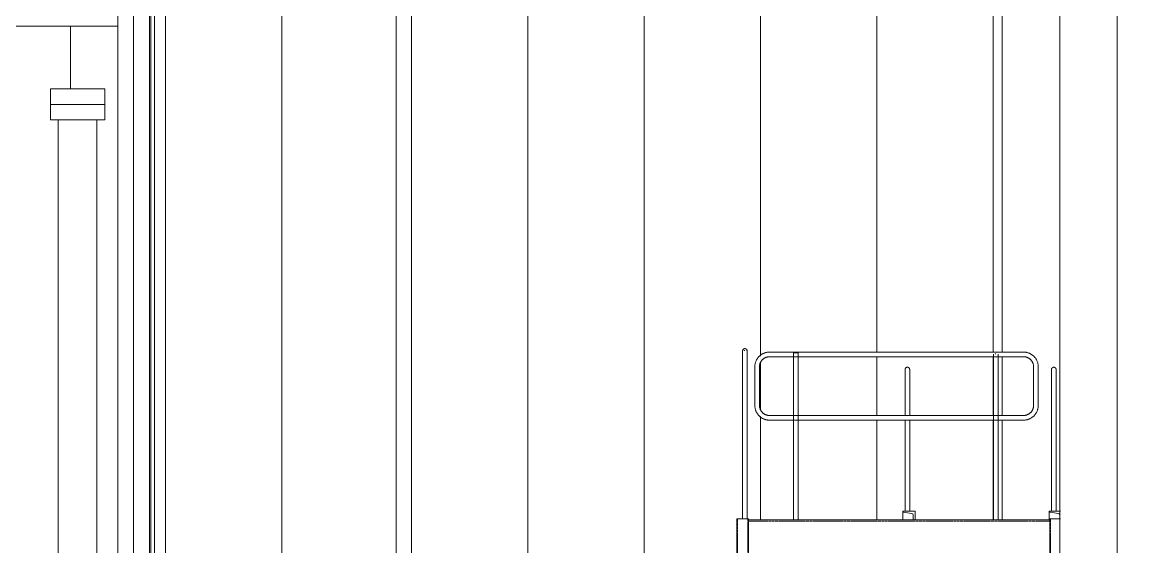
# Model space of a CAD drawing. Header units: centimetres. Extents: x -3046 to 63786, y -269 to 1483.
# Drawn here: x 51090 to 51810, y 603 to 941 of the extents above; entities that cross this region are included whole.
import ezdxf

# ---------------------------------------------------------------- set-up
doc = ezdxf.new("R2010")
doc.units = ezdxf.units.CM
doc.linetypes.add('Hidden', pattern=[0.714375, 0.47625, -0.238125])
for name, color, linetype, lineweight in [('A-FLOR-HRAL', 7, 'Continuous', 9), ('A-GENM', 7, 'Continuous', 9), ('A-WALL', 7, 'Continuous', 9), ('A-WALL-PATT', 7, 'Continuous', 9), ('S-BEAM', 7, 'Continuous', 9), ('S-COLS', 7, 'Continuous', 9)]:
    doc.layers.add(name, color=color, linetype=linetype, lineweight=lineweight)
pattern_1 = [(90, (53595.614, 711.715), (-75, 5e-15), [])]

# ---------------------------------------------------------------- blocks, each defined once
blk = doc.blocks.new('HSS Rectangular-Column - 75 x 75-1752346-s04')
at = {"layer": 'S-COLS'}
for p, q in [((-5685.5, 620.8), (-5685.5, 46.02)), ((-5685.5, 620.8), (-5684.55, 620.8)), ((-5678.95, 620.8), (-5684.55, 620.8)), ((-5678.95, 620.8), (-5678, 620.8)), ((-5678, 619.99), (-5678, 620.8)), ((-5678, 595.8), (-5678, 619.18)), ((-5678, 233.83), (-5678, 594.99)), ((-5678, 209.64), (-5678, 233.02)), ((-5678, 46.02), (-5678, 208.83))]:
    blk.add_line(p, q, dxfattribs=at)
at = {"layer": 'S-COLS', "linetype": 'Hidden'}
for p, q in [((-5685.1, 46.02), (-5685.1, 620.8)), ((-5678.4, 620.8), (-5678.4, 233.83)), ((-5678.4, 233.02), (-5678.4, 209.64)), ((-5678.4, 208.83), (-5678.4, 46.02))]:
    blk.add_line(p, q, dxfattribs=at)
blk = doc.blocks.new('HSS Rectangular-Column - 75 x 75-V181-s04')
at = {"layer": 'S-COLS'}
for p, q in [((-5483.65, 620.8), (-5483.65, 619.99)), ((-5483.65, 620.8), (-5482.7, 620.8)), ((-5483.65, 619.18), (-5483.65, 595.8)), ((-5477.1, 620.8), (-5482.7, 620.8)), ((-5477.1, 620.8), (-5476.76, 620.8)), ((-5483.65, 594.99), (-5483.65, 46.02)), ((-5476.15, 46.02), (-5476.15, 513.03))]:
    blk.add_line(p, q, dxfattribs=at)
at = {"layer": 'S-COLS', "linetype": 'Hidden'}
for p, q in [((-5483.25, 46.02), (-5483.25, 620.8)), ((-5476.55, 513.03), (-5476.55, 46.02))]:
    blk.add_line(p, q, dxfattribs=at)
blk = doc.blocks.new('C Shapes - C12X25-1752347-s04')
at = {"layer": 'S-BEAM'}
for p, q in [((-5678, 619.82), (-5678, 619.99)), ((-5483.65, 619.99), (-5678, 619.99)), ((-5678, 619.82), (-5678, 619.19)), ((-5483.65, 619.99), (-5483.65, 619.82)), ((-5483.65, 619.19), (-5483.65, 619.82)), ((-5678, 595.79), (-5678, 595.16)), ((-5678, 594.99), (-5678, 595.16)), ((-5483.65, 594.99), (-5678, 594.99)), ((-5483.65, 595.16), (-5483.65, 595.79)), ((-5483.65, 595.16), (-5483.65, 594.99))]:
    blk.add_line(p, q, dxfattribs=at)
at = {"layer": 'S-BEAM', "linetype": 'Hidden'}
for p, q in [((-5678, 619.28), (-5483.65, 619.28)), ((-5678, 595.7), (-5483.65, 595.7))]:
    blk.add_line(p, q, dxfattribs=at)
blk = doc.blocks.new('Railings 3 - Railings 1-1756953-s04')
at = {"layer": 'A-FLOR-HRAL'}
for p, q in [((-5681.75, 729.19), (-5681.75, 721.31)), ((-5681.75, 728.95), (-5681.75, 728.95)), ((-5681.75, 728.95), (-5681.75, 728.09)), ((-5678.75, 721.31), (-5678.75, 729.19)), ((-5678.75, 728.95), (-5678.75, 728.95)), ((-5678.75, 728.09), (-5678.75, 728.95)), ((-5681.75, 721.31), (-5681.75, 698.44)), ((-5678.75, 698.44), (-5678.75, 721.31)), ((-5681.75, 698.44), (-5681.75, 620.8)), ((-5678.75, 620.8), (-5678.75, 698.44)), ((-5681.75, 690.08), (-5681.75, 688.53)), ((-5678.75, 688.53), (-5678.75, 690.08))]:
    blk.add_line(p, q, dxfattribs=at)
at = {"layer": 'A-FLOR-HRAL', "flags": 128}
for points in [[(-5681.75, 728.95), (-5681.75, 729.01), (-5681.75, 729.07), (-5681.74, 729.13), (-5681.74, 729.19), (-5681.72, 729.25), (-5681.71, 729.31), (-5681.7, 729.36), (-5681.68, 729.42), (-5681.66, 729.48), (-5681.64, 729.53), (-5681.61, 729.59), (-5681.58, 729.64), (-5681.56, 729.7), (-5681.53, 729.75), (-5681.49, 729.8), (-5681.46, 729.85), (-5681.42, 729.89), (-5681.38, 729.94), (-5681.34, 729.98), (-5681.3, 730.03), (-5681.26, 730.07), (-5681.21, 730.11), (-5681.16, 730.14), (-5681.11, 730.18), (-5681.06, 730.21), (-5681.01, 730.24), (-5680.96, 730.27), (-5680.91, 730.3), (-5680.85, 730.32), (-5680.8, 730.35), (-5680.74, 730.37), (-5680.68, 730.39), (-5680.63, 730.4), (-5680.57, 730.42), (-5680.51, 730.43), (-5680.45, 730.44), (-5680.39, 730.44), (-5680.33, 730.45), (-5680.27, 730.45), (-5680.25, 730.45)], [(-5681.75, 728.95), (-5681.75, 728.94), (-5681.75, 728.92), (-5681.75, 728.89), (-5681.75, 728.85), (-5681.75, 728.79), (-5681.75, 728.72), (-5681.75, 728.64), (-5681.75, 728.54), (-5681.75, 728.44), (-5681.75, 728.32), (-5681.75, 728.19), (-5681.75, 728.05), (-5681.75, 727.89), (-5681.75, 727.73), (-5681.75, 727.55), (-5681.75, 727.37), (-5681.75, 727.17), (-5681.75, 726.96), (-5681.75, 726.75), (-5681.75, 726.52), (-5681.75, 726.29), (-5681.75, 726.05), (-5681.75, 725.8), (-5681.75, 725.54), (-5681.75, 725.27), (-5681.75, 725), (-5681.75, 724.72), (-5681.75, 724.44), (-5681.75, 724.14), (-5681.75, 723.85), (-5681.75, 723.55), (-5681.75, 723.24), (-5681.75, 722.94), (-5681.75, 722.62), (-5681.75, 722.31), (-5681.75, 721.99), (-5681.75, 721.68), (-5681.75, 721.36), (-5681.75, 721.31)], [(-5680.25, 730.45), (-5680.19, 730.45), (-5680.13, 730.44), (-5680.07, 730.44), (-5680.02, 730.43), (-5679.96, 730.42), (-5679.9, 730.41), (-5679.84, 730.39), (-5679.78, 730.37), (-5679.73, 730.35), (-5679.67, 730.33), (-5679.62, 730.31), (-5679.56, 730.28), (-5679.51, 730.25), (-5679.46, 730.22), (-5679.41, 730.19), (-5679.36, 730.15), (-5679.31, 730.12), (-5679.27, 730.08), (-5679.22, 730.04), (-5679.18, 729.99), (-5679.14, 729.95), (-5679.1, 729.91), (-5679.06, 729.86), (-5679.03, 729.81), (-5678.99, 729.76), (-5678.96, 729.71), (-5678.93, 729.66), (-5678.9, 729.6), (-5678.88, 729.55), (-5678.86, 729.49), (-5678.84, 729.44), (-5678.82, 729.38), (-5678.8, 729.32), (-5678.79, 729.26), (-5678.78, 729.2), (-5678.77, 729.15), (-5678.76, 729.09), (-5678.76, 729.03), (-5678.75, 728.97), (-5678.75, 728.95)], [(-5678.75, 721.31), (-5678.75, 721.63), (-5678.75, 721.95), (-5678.75, 722.27), (-5678.75, 722.58), (-5678.75, 722.89), (-5678.75, 723.2), (-5678.75, 723.51), (-5678.75, 723.81), (-5678.75, 724.11), (-5678.75, 724.4), (-5678.75, 724.68), (-5678.75, 724.96), (-5678.75, 725.24), (-5678.75, 725.5), (-5678.75, 725.76), (-5678.75, 726.01), (-5678.75, 726.26), (-5678.75, 726.49), (-5678.75, 726.72), (-5678.75, 726.94), (-5678.75, 727.14), (-5678.75, 727.34), (-5678.75, 727.53), (-5678.75, 727.71), (-5678.75, 727.87), (-5678.75, 728.03), (-5678.75, 728.17), (-5678.75, 728.3), (-5678.75, 728.42), (-5678.75, 728.53), (-5678.75, 728.63), (-5678.75, 728.71), (-5678.75, 728.78), (-5678.75, 728.84), (-5678.75, 728.89), (-5678.75, 728.92), (-5678.75, 728.94), (-5678.75, 728.95)], [(-5681.75, 698.44), (-5681.75, 698.12), (-5681.75, 697.8), (-5681.75, 697.48), (-5681.75, 697.16), (-5681.75, 696.85), (-5681.75, 696.53), (-5681.75, 696.22), (-5681.75, 695.91), (-5681.75, 695.6), (-5681.75, 695.3), (-5681.75, 695), (-5681.75, 694.71), (-5681.75, 694.42), (-5681.75, 694.14), (-5681.75, 693.86), (-5681.75, 693.6), (-5681.75, 693.33), (-5681.75, 693.08), (-5681.75, 692.83), (-5681.75, 692.6), (-5681.75, 692.37), (-5681.75, 692.15), (-5681.75, 691.94), (-5681.75, 691.74), (-5681.75, 691.55), (-5681.75, 691.37), (-5681.75, 691.2), (-5681.75, 691.04), (-5681.75, 690.89), (-5681.75, 690.76), (-5681.75, 690.64), (-5681.75, 690.52), (-5681.75, 690.42), (-5681.75, 690.34), (-5681.75, 690.26), (-5681.75, 690.2), (-5681.75, 690.15), (-5681.75, 690.11), (-5681.75, 690.09), (-5681.75, 690.08)], [(-5678.75, 690.08), (-5678.75, 690.09), (-5678.75, 690.12), (-5678.75, 690.16), (-5678.75, 690.21), (-5678.75, 690.27), (-5678.75, 690.35), (-5678.75, 690.44), (-5678.75, 690.54), (-5678.75, 690.65), (-5678.75, 690.78), (-5678.75, 690.92), (-5678.75, 691.06), (-5678.75, 691.22), (-5678.75, 691.4), (-5678.75, 691.58), (-5678.75, 691.77), (-5678.75, 691.97), (-5678.75, 692.18), (-5678.75, 692.4), (-5678.75, 692.63), (-5678.75, 692.87), (-5678.75, 693.12), (-5678.75, 693.37), (-5678.75, 693.64), (-5678.75, 693.91), (-5678.75, 694.18), (-5678.75, 694.47), (-5678.75, 694.75), (-5678.75, 695.05), (-5678.75, 695.35), (-5678.75, 695.65), (-5678.75, 695.96), (-5678.75, 696.27), (-5678.75, 696.58), (-5678.75, 696.89), (-5678.75, 697.21), (-5678.75, 697.53), (-5678.75, 697.85), (-5678.75, 698.17), (-5678.75, 698.44)]]:
    blk.add_lwpolyline(points, dxfattribs=at)
at = {"layer": 'A-FLOR-HRAL'}
for start_param, end_param in [(2.356194, 3.141593), (1.570796, 1.832596), (0, 0.785398)]:
    blk.add_ellipse((-5680.25, 729.19), major_axis=(1.5, 0), ratio=0.01189, start_param=start_param, end_param=end_param, dxfattribs=at)
blk = doc.blocks.new('Railings 10 - Railings 8-1759147-s04')
at = {"layer": 'A-FLOR-HRAL'}
for p, q in [((-5500.6, 728.22), (-5664.37, 728.22)), ((-5648.84, 727.8), (-5648.84, 620.15)), ((-5646.28, 727.8), (-5648.4, 727.8)), ((-5645.84, 620.15), (-5645.84, 727.8)), ((-5664.37, 725.22), (-5500.6, 725.22)), ((-5519.93, 726.77), (-5519.93, 619.99)), ((-5518.43, 726.99), (-5518.82, 726.99)), ((-5516.93, 619.99), (-5516.93, 726.76)), ((-5673.87, 718.72), (-5673.87, 693.82)), ((-5670.87, 693.82), (-5670.87, 718.72)), ((-5494.1, 718.72), (-5494.1, 693.82)), ((-5491.1, 693.82), (-5491.1, 718.72)), ((-5500.6, 687.32), (-5664.37, 687.32)), ((-5664.37, 684.32), (-5500.6, 684.32)), ((-5648.84, 620.15), (-5645.84, 620.15))]:
    blk.add_line(p, q, dxfattribs=at)
at = {"layer": 'A-FLOR-HRAL', "flags": 128}
for points in [[(-5664.37, 728.22), (-5664.75, 728.22), (-5665.13, 728.19), (-5665.5, 728.15), (-5665.88, 728.1), (-5666.26, 728.03), (-5666.63, 727.95), (-5666.99, 727.85), (-5667.36, 727.74), (-5667.71, 727.61), (-5668.07, 727.47), (-5668.41, 727.32), (-5668.75, 727.15), (-5669.09, 726.97), (-5669.41, 726.77), (-5669.73, 726.56), (-5670.04, 726.34), (-5670.34, 726.11), (-5670.63, 725.87), (-5670.91, 725.61), (-5671.18, 725.34), (-5671.44, 725.06), (-5671.69, 724.78), (-5671.93, 724.48), (-5672.15, 724.17), (-5672.36, 723.86), (-5672.56, 723.53), (-5672.75, 723.2), (-5672.92, 722.86), (-5673.08, 722.52), (-5673.22, 722.17), (-5673.35, 721.81), (-5673.47, 721.45), (-5673.57, 721.08), (-5673.66, 720.71), (-5673.73, 720.34), (-5673.79, 719.96), (-5673.83, 719.58), (-5673.86, 719.21), (-5673.87, 718.83), (-5673.87, 718.72)], [(-5491.1, 718.72), (-5491.1, 719.1), (-5491.13, 719.48), (-5491.16, 719.86), (-5491.22, 720.24), (-5491.29, 720.61), (-5491.37, 720.98), (-5491.47, 721.35), (-5491.58, 721.71), (-5491.71, 722.07), (-5491.85, 722.42), (-5492, 722.77), (-5492.17, 723.11), (-5492.35, 723.44), (-5492.55, 723.77), (-5492.76, 724.09), (-5492.98, 724.4), (-5493.21, 724.7), (-5493.45, 724.99), (-5493.71, 725.27), (-5493.98, 725.54), (-5494.26, 725.8), (-5494.54, 726.05), (-5494.84, 726.28), (-5495.15, 726.51), (-5495.46, 726.72), (-5495.79, 726.92), (-5496.12, 727.1), (-5496.46, 727.27), (-5496.8, 727.43), (-5497.15, 727.58), (-5497.51, 727.71), (-5497.87, 727.82), (-5498.24, 727.93), (-5498.61, 728.01), (-5498.98, 728.08), (-5499.36, 728.14), (-5499.73, 728.18), (-5500.11, 728.21), (-5500.49, 728.22), (-5500.6, 728.22)], [(-5670.87, 718.72), (-5670.86, 718.98), (-5670.85, 719.24), (-5670.82, 719.5), (-5670.78, 719.76), (-5670.74, 720.01), (-5670.68, 720.27), (-5670.61, 720.52), (-5670.54, 720.77), (-5670.45, 721.01), (-5670.35, 721.25), (-5670.25, 721.49), (-5670.13, 721.72), (-5670.01, 721.95), (-5669.87, 722.18), (-5669.73, 722.39), (-5669.58, 722.6), (-5669.42, 722.81), (-5669.25, 723.01), (-5669.08, 723.2), (-5668.9, 723.39), (-5668.71, 723.56), (-5668.51, 723.73), (-5668.31, 723.89), (-5668.1, 724.05), (-5667.88, 724.19), (-5667.66, 724.33), (-5667.43, 724.46), (-5667.2, 724.57), (-5666.96, 724.68), (-5666.72, 724.78), (-5666.48, 724.87), (-5666.23, 724.95), (-5665.98, 725.02), (-5665.73, 725.08), (-5665.47, 725.13), (-5665.22, 725.17), (-5664.96, 725.2), (-5664.7, 725.21), (-5664.44, 725.22), (-5664.37, 725.22)], [(-5500.6, 725.22), (-5500.34, 725.22), (-5500.08, 725.2), (-5499.82, 725.18), (-5499.56, 725.14), (-5499.3, 725.09), (-5499.05, 725.04), (-5498.8, 724.97), (-5498.55, 724.89), (-5498.31, 724.81), (-5498.06, 724.71), (-5497.83, 724.6), (-5497.59, 724.49), (-5497.37, 724.36), (-5497.14, 724.23), (-5496.93, 724.09), (-5496.71, 723.94), (-5496.51, 723.78), (-5496.31, 723.61), (-5496.12, 723.43), (-5495.93, 723.25), (-5495.76, 723.06), (-5495.59, 722.86), (-5495.42, 722.66), (-5495.27, 722.45), (-5495.13, 722.23), (-5494.99, 722.01), (-5494.86, 721.79), (-5494.75, 721.55), (-5494.64, 721.32), (-5494.54, 721.08), (-5494.45, 720.83), (-5494.37, 720.59), (-5494.3, 720.34), (-5494.24, 720.08), (-5494.19, 719.83), (-5494.15, 719.57), (-5494.12, 719.31), (-5494.1, 719.05), (-5494.1, 718.79), (-5494.1, 718.72)], [(-5673.87, 693.82), (-5673.86, 693.44), (-5673.84, 693.06), (-5673.8, 692.68), (-5673.75, 692.3), (-5673.68, 691.93), (-5673.6, 691.56), (-5673.5, 691.19), (-5673.39, 690.83), (-5673.26, 690.47), (-5673.12, 690.12), (-5672.96, 689.77), (-5672.79, 689.43), (-5672.61, 689.1), (-5672.42, 688.77), (-5672.21, 688.45), (-5671.99, 688.14), (-5671.75, 687.84), (-5671.51, 687.55), (-5671.25, 687.27), (-5670.99, 687), (-5670.71, 686.74), (-5670.42, 686.49), (-5670.12, 686.26), (-5669.82, 686.03), (-5669.5, 685.82), (-5669.18, 685.62), (-5668.85, 685.44), (-5668.51, 685.27), (-5668.16, 685.11), (-5667.81, 684.96), (-5667.45, 684.83), (-5667.09, 684.72), (-5666.73, 684.61), (-5666.36, 684.53), (-5665.98, 684.46), (-5665.61, 684.4), (-5665.23, 684.36), (-5664.85, 684.33), (-5664.47, 684.32), (-5664.37, 684.32)], [(-5664.37, 687.32), (-5664.63, 687.32), (-5664.89, 687.34), (-5665.15, 687.36), (-5665.4, 687.4), (-5665.66, 687.45), (-5665.91, 687.5), (-5666.16, 687.57), (-5666.41, 687.65), (-5666.66, 687.73), (-5666.9, 687.83), (-5667.14, 687.94), (-5667.37, 688.05), (-5667.6, 688.18), (-5667.82, 688.31), (-5668.04, 688.45), (-5668.25, 688.6), (-5668.45, 688.76), (-5668.65, 688.93), (-5668.85, 689.11), (-5669.03, 689.29), (-5669.21, 689.48), (-5669.38, 689.68), (-5669.54, 689.88), (-5669.69, 690.09), (-5669.84, 690.3), (-5669.97, 690.53), (-5670.1, 690.75), (-5670.22, 690.98), (-5670.33, 691.22), (-5670.43, 691.46), (-5670.52, 691.71), (-5670.59, 691.95), (-5670.66, 692.2), (-5670.72, 692.46), (-5670.77, 692.71), (-5670.81, 692.97), (-5670.84, 693.23), (-5670.86, 693.49), (-5670.87, 693.75), (-5670.87, 693.82)], [(-5500.6, 684.32), (-5500.22, 684.32), (-5499.84, 684.35), (-5499.46, 684.39), (-5499.08, 684.44), (-5498.71, 684.51), (-5498.34, 684.59), (-5497.97, 684.69), (-5497.61, 684.8), (-5497.25, 684.93), (-5496.9, 685.07), (-5496.55, 685.22), (-5496.21, 685.39), (-5495.88, 685.57), (-5495.55, 685.77), (-5495.23, 685.98), (-5494.92, 686.2), (-5494.62, 686.43), (-5494.33, 686.67), (-5494.05, 686.93), (-5493.78, 687.2), (-5493.52, 687.48), (-5493.27, 687.76), (-5493.04, 688.06), (-5492.81, 688.37), (-5492.6, 688.68), (-5492.4, 689.01), (-5492.22, 689.34), (-5492.05, 689.68), (-5491.89, 690.02), (-5491.74, 690.37), (-5491.61, 690.73), (-5491.49, 691.09), (-5491.39, 691.46), (-5491.31, 691.83), (-5491.23, 692.2), (-5491.18, 692.58), (-5491.14, 692.96), (-5491.11, 693.33), (-5491.1, 693.71), (-5491.1, 693.82)], [(-5494.1, 693.82), (-5494.1, 693.56), (-5494.12, 693.3), (-5494.14, 693.04), (-5494.18, 692.78), (-5494.23, 692.53), (-5494.28, 692.27), (-5494.35, 692.02), (-5494.43, 691.77), (-5494.51, 691.53), (-5494.61, 691.29), (-5494.72, 691.05), (-5494.83, 690.82), (-5494.96, 690.59), (-5495.09, 690.36), (-5495.23, 690.15), (-5495.38, 689.94), (-5495.54, 689.73), (-5495.71, 689.53), (-5495.88, 689.34), (-5496.07, 689.15), (-5496.26, 688.98), (-5496.45, 688.81), (-5496.66, 688.65), (-5496.87, 688.49), (-5497.08, 688.35), (-5497.31, 688.21), (-5497.53, 688.08), (-5497.76, 687.97), (-5498, 687.86), (-5498.24, 687.76), (-5498.48, 687.67), (-5498.73, 687.59), (-5498.98, 687.52), (-5499.24, 687.46), (-5499.49, 687.41), (-5499.75, 687.37), (-5500.01, 687.34), (-5500.27, 687.33), (-5500.53, 687.32), (-5500.6, 687.32)]]:
    blk.add_lwpolyline(points, dxfattribs=at)
blk = doc.blocks.new('Railings 12 - Railings 6-1759811-s04')
at = {"layer": 'A-FLOR-HRAL'}
for p, q in [((-5577, 715.5), (-5577, 708.95)), ((-5574, 708.95), (-5574, 715.5)), ((-5577, 708.95), (-5577, 688.12)), ((-5574, 688.12), (-5574, 708.95)), ((-5577, 688.12), (-5577, 687.27)), ((-5577, 684.16), (-5577, 681.57)), ((-5574, 687.27), (-5574, 688.12)), ((-5574, 681.57), (-5574, 684.16)), ((-5577, 681.57), (-5577, 663.19)), ((-5574, 663.19), (-5574, 681.57)), ((-5577, 666.94), (-5577, 625.57)), ((-5574, 625.57), (-5574, 666.94))]:
    blk.add_line(p, q, dxfattribs=at)
at = {"layer": 'A-FLOR-HRAL', "flags": 128}
for points in [[(-5577, 716.95), (-5577, 717.01), (-5577, 717.07), (-5576.99, 717.13), (-5576.98, 717.19), (-5576.97, 717.25), (-5576.96, 717.3), (-5576.94, 717.36), (-5576.92, 717.42), (-5576.9, 717.48), (-5576.88, 717.53), (-5576.86, 717.59), (-5576.83, 717.64), (-5576.8, 717.69), (-5576.77, 717.75), (-5576.74, 717.8), (-5576.7, 717.84), (-5576.67, 717.89), (-5576.63, 717.94), (-5576.59, 717.98), (-5576.55, 718.02), (-5576.5, 718.07), (-5576.46, 718.1), (-5576.41, 718.14), (-5576.36, 718.18), (-5576.31, 718.21), (-5576.26, 718.24), (-5576.21, 718.27), (-5576.15, 718.3), (-5576.1, 718.32), (-5576.04, 718.35), (-5575.99, 718.37), (-5575.93, 718.39), (-5575.87, 718.4), (-5575.81, 718.42), (-5575.76, 718.43), (-5575.7, 718.44), (-5575.64, 718.44), (-5575.58, 718.45), (-5575.52, 718.45), (-5575.5, 718.45)], [(-5577, 715.5), (-5577, 715.67), (-5577, 715.84), (-5577, 716), (-5577, 716.14), (-5577, 716.28), (-5577, 716.4), (-5577, 716.51), (-5577, 716.61), (-5577, 716.7), (-5577, 716.77), (-5577, 716.83), (-5577, 716.88), (-5577, 716.91), (-5577, 716.94), (-5577, 716.95), (-5577, 716.95)], [(-5577, 716.95), (-5577, 716.94), (-5577, 716.92), (-5577, 716.89), (-5577, 716.85), (-5577, 716.79), (-5577, 716.72), (-5577, 716.64), (-5577, 716.54), (-5577, 716.44), (-5577, 716.32), (-5577, 716.19), (-5577, 716.04), (-5577, 715.89), (-5577, 715.73), (-5577, 715.55), (-5577, 715.37), (-5577, 715.17), (-5577, 714.96), (-5577, 714.75), (-5577, 714.52), (-5577, 714.29), (-5577, 714.05), (-5577, 713.79), (-5577, 713.54), (-5577, 713.27), (-5577, 713), (-5577, 712.72), (-5577, 712.43), (-5577, 712.14), (-5577, 711.85), (-5577, 711.55), (-5577, 711.24), (-5577, 710.93), (-5577, 710.62), (-5577, 710.31), (-5577, 709.99), (-5577, 709.67), (-5577, 709.35), (-5577, 709.03), (-5577, 708.95)], [(-5575.5, 718.45), (-5575.44, 718.45), (-5575.38, 718.44), (-5575.32, 718.44), (-5575.26, 718.43), (-5575.2, 718.42), (-5575.14, 718.41), (-5575.09, 718.39), (-5575.03, 718.37), (-5574.97, 718.35), (-5574.92, 718.33), (-5574.86, 718.31), (-5574.81, 718.28), (-5574.76, 718.25), (-5574.7, 718.22), (-5574.65, 718.19), (-5574.61, 718.15), (-5574.56, 718.11), (-5574.51, 718.08), (-5574.47, 718.04), (-5574.42, 717.99), (-5574.38, 717.95), (-5574.34, 717.9), (-5574.31, 717.86), (-5574.27, 717.81), (-5574.24, 717.76), (-5574.21, 717.71), (-5574.18, 717.66), (-5574.15, 717.6), (-5574.13, 717.55), (-5574.1, 717.49), (-5574.08, 717.44), (-5574.06, 717.38), (-5574.05, 717.32), (-5574.03, 717.26), (-5574.02, 717.2), (-5574.01, 717.14), (-5574.01, 717.08), (-5574, 717.02), (-5574, 716.96), (-5574, 716.95)], [(-5574, 708.95), (-5574, 709.27), (-5574, 709.59), (-5574, 709.91), (-5574, 710.22), (-5574, 710.54), (-5574, 710.85), (-5574, 711.16), (-5574, 711.46), (-5574, 711.77), (-5574, 712.06), (-5574, 712.36), (-5574, 712.64), (-5574, 712.92), (-5574, 713.2), (-5574, 713.47), (-5574, 713.73), (-5574, 713.98), (-5574, 714.22), (-5574, 714.46), (-5574, 714.69), (-5574, 714.91), (-5574, 715.11), (-5574, 715.31), (-5574, 715.5), (-5574, 715.68), (-5574, 715.85), (-5574, 716), (-5574, 716.15), (-5574, 716.28), (-5574, 716.4), (-5574, 716.51), (-5574, 716.61), (-5574, 716.7), (-5574, 716.77), (-5574, 716.83), (-5574, 716.88), (-5574, 716.92), (-5574, 716.94), (-5574, 716.95)], [(-5574, 716.95), (-5574, 716.94), (-5574, 716.92), (-5574, 716.89), (-5574, 716.85), (-5574, 716.79), (-5574, 716.72), (-5574, 716.64), (-5574, 716.54), (-5574, 716.44), (-5574, 716.32), (-5574, 716.19), (-5574, 716.04), (-5574, 715.89), (-5574, 715.73), (-5574, 715.55), (-5574, 715.5)], [(-5577, 688.12), (-5577, 687.8), (-5577, 687.48)], [(-5577, 684.42), (-5577, 684.14), (-5577, 683.87), (-5577, 683.6), (-5577, 683.34), (-5577, 683.09), (-5577, 682.84), (-5577, 682.61), (-5577, 682.38), (-5577, 682.16), (-5577, 681.95), (-5577, 681.75), (-5577, 681.57)], [(-5574, 687.49), (-5574, 687.81), (-5574, 688.12)], [(-5574, 681.57), (-5574, 681.76), (-5574, 681.96), (-5574, 682.17), (-5574, 682.38), (-5574, 682.61), (-5574, 682.85), (-5574, 683.09), (-5574, 683.35), (-5574, 683.61), (-5574, 683.88), (-5574, 684.15), (-5574, 684.43)]]:
    blk.add_lwpolyline(points, dxfattribs=at)
blk = doc.blocks.new('Railings 14 - Railings 6-1760021-s04')
at = {"layer": 'A-FLOR-HRAL'}
for p, q in [((-5482.59, 715.5), (-5482.59, 708.95)), ((-5479.59, 708.95), (-5479.59, 715.5)), ((-5482.59, 708.95), (-5482.59, 688.12)), ((-5479.59, 688.12), (-5479.59, 708.95)), ((-5482.59, 688.12), (-5482.59, 681.57)), ((-5479.59, 681.57), (-5479.59, 688.12)), ((-5482.59, 681.57), (-5482.59, 663.19)), ((-5479.59, 663.19), (-5479.59, 681.57)), ((-5482.59, 666.94), (-5482.59, 625.57)), ((-5479.59, 625.57), (-5479.59, 666.94))]:
    blk.add_line(p, q, dxfattribs=at)
at = {"layer": 'A-FLOR-HRAL', "flags": 128}
for points in [[(-5482.59, 716.95), (-5482.59, 717.01), (-5482.59, 717.07), (-5482.58, 717.13), (-5482.57, 717.19), (-5482.56, 717.25), (-5482.55, 717.3), (-5482.53, 717.36), (-5482.52, 717.42), (-5482.5, 717.48), (-5482.47, 717.53), (-5482.45, 717.59), (-5482.42, 717.64), (-5482.39, 717.69), (-5482.36, 717.75), (-5482.33, 717.8), (-5482.29, 717.84), (-5482.26, 717.89), (-5482.22, 717.94), (-5482.18, 717.98), (-5482.14, 718.02), (-5482.09, 718.07), (-5482.05, 718.1), (-5482, 718.14), (-5481.95, 718.18), (-5481.9, 718.21), (-5481.85, 718.24), (-5481.8, 718.27), (-5481.74, 718.3), (-5481.69, 718.32), (-5481.63, 718.35), (-5481.58, 718.37), (-5481.52, 718.39), (-5481.46, 718.4), (-5481.41, 718.42), (-5481.35, 718.43), (-5481.29, 718.44), (-5481.23, 718.44), (-5481.17, 718.45), (-5481.11, 718.45), (-5481.09, 718.45)], [(-5482.59, 715.5), (-5482.59, 715.67), (-5482.59, 715.84), (-5482.59, 716), (-5482.59, 716.14), (-5482.59, 716.28), (-5482.59, 716.4), (-5482.59, 716.51), (-5482.59, 716.61), (-5482.59, 716.7), (-5482.59, 716.77), (-5482.59, 716.83), (-5482.59, 716.88), (-5482.59, 716.91), (-5482.59, 716.94), (-5482.59, 716.95), (-5482.59, 716.95)], [(-5482.59, 716.95), (-5482.59, 716.94), (-5482.59, 716.92), (-5482.59, 716.89), (-5482.59, 716.85), (-5482.59, 716.79), (-5482.59, 716.72), (-5482.59, 716.64), (-5482.59, 716.54), (-5482.59, 716.44), (-5482.59, 716.32), (-5482.59, 716.19), (-5482.59, 716.04), (-5482.59, 715.89), (-5482.59, 715.73), (-5482.59, 715.55), (-5482.59, 715.37), (-5482.59, 715.17), (-5482.59, 714.96), (-5482.59, 714.75), (-5482.59, 714.52), (-5482.59, 714.29), (-5482.59, 714.05), (-5482.59, 713.79), (-5482.59, 713.54), (-5482.59, 713.27), (-5482.59, 713), (-5482.59, 712.72), (-5482.59, 712.43), (-5482.59, 712.14), (-5482.59, 711.85), (-5482.59, 711.55), (-5482.59, 711.24), (-5482.59, 710.93), (-5482.59, 710.62), (-5482.59, 710.31), (-5482.59, 709.99), (-5482.59, 709.67), (-5482.59, 709.35), (-5482.59, 709.03), (-5482.59, 708.95)], [(-5481.09, 718.45), (-5481.03, 718.45), (-5480.97, 718.44), (-5480.91, 718.44), (-5480.85, 718.43), (-5480.79, 718.42), (-5480.73, 718.41), (-5480.68, 718.39), (-5480.62, 718.37), (-5480.56, 718.35), (-5480.51, 718.33), (-5480.45, 718.31), (-5480.4, 718.28), (-5480.35, 718.25), (-5480.29, 718.22), (-5480.24, 718.19), (-5480.2, 718.15), (-5480.15, 718.11), (-5480.1, 718.08), (-5480.06, 718.04), (-5480.02, 717.99), (-5479.97, 717.95), (-5479.94, 717.9), (-5479.9, 717.86), (-5479.86, 717.81), (-5479.83, 717.76), (-5479.8, 717.71), (-5479.77, 717.66), (-5479.74, 717.6), (-5479.72, 717.55), (-5479.69, 717.49), (-5479.67, 717.44), (-5479.65, 717.38), (-5479.64, 717.32), (-5479.62, 717.26), (-5479.61, 717.2), (-5479.6, 717.14), (-5479.6, 717.08), (-5479.59, 717.02), (-5479.59, 716.96), (-5479.59, 716.95)], [(-5479.59, 708.95), (-5479.59, 709.27), (-5479.59, 709.59), (-5479.59, 709.91), (-5479.59, 710.22), (-5479.59, 710.54), (-5479.59, 710.85), (-5479.59, 711.16), (-5479.59, 711.46), (-5479.59, 711.77), (-5479.59, 712.06), (-5479.59, 712.36), (-5479.59, 712.64), (-5479.59, 712.92), (-5479.59, 713.2), (-5479.59, 713.47), (-5479.59, 713.73), (-5479.59, 713.98), (-5479.59, 714.22), (-5479.59, 714.46), (-5479.59, 714.69), (-5479.59, 714.91), (-5479.59, 715.11), (-5479.59, 715.31), (-5479.59, 715.5), (-5479.59, 715.68), (-5479.59, 715.85), (-5479.59, 716), (-5479.59, 716.15), (-5479.59, 716.28), (-5479.59, 716.4), (-5479.59, 716.51), (-5479.59, 716.61), (-5479.59, 716.7), (-5479.59, 716.77), (-5479.59, 716.83), (-5479.59, 716.88), (-5479.59, 716.92), (-5479.59, 716.94), (-5479.59, 716.95)], [(-5479.59, 716.95), (-5479.59, 716.94), (-5479.59, 716.92), (-5479.59, 716.89), (-5479.59, 716.85), (-5479.59, 716.79), (-5479.59, 716.72), (-5479.59, 716.64), (-5479.59, 716.54), (-5479.59, 716.44), (-5479.59, 716.32), (-5479.59, 716.19), (-5479.59, 716.04), (-5479.59, 715.89), (-5479.59, 715.73), (-5479.59, 715.55), (-5479.59, 715.5)], [(-5482.59, 688.12), (-5482.59, 687.8), (-5482.59, 687.48), (-5482.59, 687.16), (-5482.59, 686.84), (-5482.59, 686.53), (-5482.59, 686.21), (-5482.59, 685.91), (-5482.59, 685.6), (-5482.59, 685.3), (-5482.59, 685), (-5482.59, 684.71), (-5482.59, 684.42), (-5482.59, 684.14), (-5482.59, 683.87), (-5482.59, 683.6), (-5482.59, 683.34), (-5482.59, 683.09), (-5482.59, 682.84), (-5482.59, 682.61), (-5482.59, 682.38), (-5482.59, 682.16), (-5482.59, 681.95), (-5482.59, 681.75), (-5482.59, 681.57)], [(-5479.59, 681.57), (-5479.59, 681.76), (-5479.59, 681.96), (-5479.59, 682.17), (-5479.59, 682.38), (-5479.59, 682.61), (-5479.59, 682.85), (-5479.59, 683.09), (-5479.59, 683.35), (-5479.59, 683.61), (-5479.59, 683.88), (-5479.59, 684.15), (-5479.59, 684.43), (-5479.59, 684.72), (-5479.59, 685.01), (-5479.59, 685.31), (-5479.59, 685.61), (-5479.59, 685.92), (-5479.59, 686.22), (-5479.59, 686.54), (-5479.59, 686.85), (-5479.59, 687.17), (-5479.59, 687.49), (-5479.59, 687.81), (-5479.59, 688.12)]]:
    blk.add_lwpolyline(points, dxfattribs=at)
blk = doc.blocks.new('PQ_RVR_EST-01_ZZ_ZZ_MO_T_A_rvt-4-s04')
at = {"layer": 'S-BEAM'}
for p, q in [((-5570.39, 625.57), (-5578.44, 625.57)), ((-5578.44, 625.57), (-5578.44, 625.43)), ((-5578.44, 625.43), (-5578.44, 619.99)), ((-5577.91, 624.91), (-5572.75, 624.2)), ((-5571.69, 623.18), (-5571.69, 619.99)), ((-5570.39, 619.99), (-5570.39, 625.57)), ((-5476.76, 625.57), (-5484.03, 625.57)), ((-5484.03, 625.57), (-5484.03, 625.43)), ((-5484.03, 625.43), (-5484.03, 619.99)), ((-5483.5, 624.91), (-5478.34, 624.2)), ((-5477.28, 623.18), (-5477.28, 620.8))]:
    blk.add_line(p, q, dxfattribs=at)
for centre, major_axis, start_param, end_param in [((-5577.81, 625.43), (0.636, 0), 3.141593, 4.547281), ((-5572.96, 623.18), (1.27, 0), 0, 1.405688), ((-5483.4, 625.43), (0.636, 0), 3.141593, 4.547281), ((-5478.55, 623.18), (1.27, 0), 0, 1.405688)]:
    blk.add_ellipse(centre, major_axis=major_axis, ratio=0.820327, start_param=start_param, end_param=end_param, dxfattribs=at)
at = {"layer": 'A-FLOR-HRAL', "lineweight": 9}
for name in ['Railings 3 - Railings 1-1756953-s04', 'Railings 10 - Railings 8-1759147-s04', 'Railings 12 - Railings 6-1759811-s04', 'Railings 14 - Railings 6-1760021-s04']:
    blk.add_blockref(name, (0, 0), dxfattribs=at)
at = {"layer": 'S-BEAM', "lineweight": 9}
blk.add_blockref('C Shapes - C12X25-1752347-s04', (0, 0), dxfattribs=at)
at = {"layer": 'S-COLS', "lineweight": 9}
for name in ['HSS Rectangular-Column - 75 x 75-1752346-s04', 'HSS Rectangular-Column - 75 x 75-V181-s04']:
    blk.add_blockref(name, (0, 0), dxfattribs=at)
blk = doc.blocks.new('RVR-PQ-Canal ALL-Basado en cara - 100 x 250-V231-s04')
at = {"layer": 'A-GENM'}
for p, q in [((-6128.12, 887.86), (-6128.12, 897.86)), ((-6128.12, 897.86), (-6093.12, 897.86)), ((-6093.12, 897.86), (-6093.12, 887.86)), ((-6128.12, 877.86), (-6128.12, 887.86)), ((-6128.12, 887.86), (-6093.12, 887.86)), ((-6093.12, 887.86), (-6093.12, 877.86)), ((-6093.12, 877.86), (-6128.12, 877.86)), ((-6123.12, 877.86), (-6123.12, 362.08)), ((-6098.12, 362.08), (-6098.12, 877.86))]:
    blk.add_line(p, q, dxfattribs=at)

msp = doc.modelspace()

# ---------------------------------------------------------------- hatches: boundary and pattern name
at = {"layer": 'A-WALL-PATT', "true_color": 0xc0c0c0}
h = msp.add_hatch(dxfattribs=at)
h.set_pattern_fill('FP_46', color=9, style=0, pattern_type=2)
h.set_pattern_definition(pattern_1)
h.paths.add_polyline_path([(51759.13, 518.03), (52559.63, 518.03), (52559.63, 964.1), (52164.44, 1072.59), (51759.13, 963.99), (51759.13, 518.43)])
h = msp.add_hatch(dxfattribs=at)
h.set_pattern_fill('FP_67', color=9, style=0, pattern_type=2)
h.set_pattern_definition([(90, (53594.44, 711.715), (-75, 5e-15), [])])
h.paths.add_polyline_path([(51721.44, 518.03), (51741.8, 518.03), (51741.8, 522.03), (51721.44, 522.03), (51721.44, 518.43)])
h.paths.add_polyline_path([(51744.8, 518.03), (51751.87, 518.03), (51751.87, 522.03), (51744.8, 522.03), (51744.8, 518.43)])
h.paths.add_polyline_path([(51741.94, 531.94), (51743.22, 530.39), (51742.15, 531.67)])
h.paths.add_polyline_path([(51740.82, 532.68), (51742.3, 531.4), (51741.69, 531.81), (51740.9, 532.6)])
h.paths.add_polyline_path([(51744.75, 526.25), (51751.87, 526.25), (51751.87, 541.32), (51721.44, 541.32), (51721.44, 534.81), (51736.75, 534.54), (51739.17, 533.94), (51740.78, 532.72), (51743.53, 529.8), (51744.61, 526.25)])
h.paths.add_polyline_path([(51741.37, 526.25), (51741.94, 526.38), (51741.65, 527.06), (51740.82, 528.83), (51739.44, 530.38), (51737.38, 531.55), (51735.3, 532.01), (51735.3, 531.81), (51721.44, 531.81), (51721.44, 526.25), (51741.31, 526.25)])
h.paths.add_polyline_path([(51737.04, 534.35), (51736.85, 534.48), (51737.02, 534.35)])
h.paths.add_polyline_path([(51721.44, 545.54), (51751.87, 545.54), (51751.87, 560.61), (51721.44, 560.61), (51721.44, 546.05)])
h.paths.add_polyline_path([(51751.87, 564.83), (51751.87, 579.9), (51740.34, 579.9), (51723.46, 564.83), (51747.45, 564.83)])
h.paths.add_polyline_path([(51721.44, 569.84), (51732.71, 579.9), (51721.44, 579.9), (51721.44, 573.67)])
h.paths.add_polyline_path([(51746.19, 584.12), (51751.87, 584.12), (51751.87, 594.99), (51721.44, 594.99), (51721.44, 584.12), (51737.43, 584.12), (51742.81, 588.92), (51746.19, 585.13), (51745.06, 584.12)])
h.paths.add_polyline_path([(51741.94, 725.36), (51743.26, 723.75), (51742, 725.27)])
h.paths.add_polyline_path([(51740.82, 726.09), (51742.3, 724.81), (51741.69, 725.22), (51740.9, 726.01)])
h.paths.add_polyline_path([(51744.41, 721.04), (51744.41, 720.01), (51744.46, 720.44)])
h.paths.add_polyline_path([(51741.94, 687.18), (51740.39, 685.9), (51741.85, 687.12)])
h.paths.add_polyline_path([(51742.67, 688.3), (51741.4, 686.82), (51741.8, 687.43), (51742.55, 688.18)])
h.paths.add_polyline_path([(51737.62, 684.71), (51736.18, 684.65), (51737.58, 684.7)])
h.paths.add_polyline_path([(51721.44, 619.99), (51751.87, 619.99), (51752.13, 625), (51752.13, 625.25), (51752.13, 625.57), (51753.31, 625.57), (51753.51, 714.95), (51753.62, 715.18), (51753.67, 717.49), (51753.96, 716.82), (51754.16, 717.23), (51754.53, 715.82), (51754.81, 715.27), (51755.36, 716.32), (51755.8, 715.34), (51755.86, 715.37), (51756.11, 714.88), (51756.31, 714.88), (51756.31, 625.57), (51759.13, 625.57), (51759.13, 959.92), (51730.15, 959.92), (51730.15, 965.92), (51741.12, 965.92), (51737.91, 974.3), (51736.64, 974.3), (51736.96, 974.62), (51738.15, 974.62), (51741.48, 965.92), (51748.82, 965.92), (51748.82, 976.84), (51749.63, 976.97), (51858.34, 1006.1), (51997.69, 1049.79), (51997.69, 1060.42), (51721.44, 1028.4), (51721.44, 728.22), (51736.75, 727.96), (51739.17, 727.36), (51740.78, 726.14), (51743.53, 723.21), (51744.8, 718.68), (51744.6, 692.75), (51743.94, 689.95), (51742.72, 688.34), (51739.79, 685.59), (51735.3, 684.32), (51721.44, 684.16), (51721.44, 628.91)])
h.paths.add_polyline_path([(51735.3, 687.12), (51737.06, 687.47), (51738.73, 688.23), (51740.37, 689.68), (51741.54, 691.74), (51741.94, 693.82), (51741.8, 693.82), (51741.55, 720.8), (51740.82, 722.25), (51739.44, 723.79), (51737.38, 724.96), (51735.3, 725.42), (51735.3, 725.22), (51721.44, 725.22), (51721.44, 687.32), (51735.3, 687.22)])
h.paths.add_polyline_path([(51737.04, 727.77), (51736.85, 727.89), (51737.02, 727.77)])
h.paths.add_polyline_path([(51736.64, 974.3), (51736.64, 975.57), (51737.91, 975.57), (51736.96, 975.26), (51736.75, 974.62)])
h = msp.add_hatch(dxfattribs=at)
h.set_pattern_fill('FP_68', color=9, style=0, pattern_type=2)
h.set_pattern_definition([(90, (53590.57, 711.715), (-74.999, 5e-15), [])])
h.paths.add_polyline_path([(51555.16, 729.22), (51555.38, 730.22), (51555.64, 729.41), (51555.26, 729.26)])
h.paths.add_polyline_path([(51564.9, 687.18), (51563.62, 688.73), (51564.68, 687.45)])
h.paths.add_polyline_path([(51566.02, 686.45), (51564.54, 687.72), (51565.14, 687.32), (51565.94, 686.53)])
h.paths.add_polyline_path([(51562.42, 691.5), (51562.42, 692.53), (51562.37, 692.1)])
h.paths.add_polyline_path([(51564.9, 725.36), (51566.32, 726.56), (51564.98, 725.42)])
h.paths.add_polyline_path([(51564.16, 724.24), (51565.25, 725.6), (51565.03, 725.11), (51564.28, 724.36)])
h.paths.add_polyline_path([(51569.21, 727.83), (51570.25, 727.83), (51569.81, 727.88)])
h.paths.add_polyline_path([(51330.66, 518.03), (51550.39, 518.03), (51550.52, 620.8), (51554.14, 620.8), (51554.35, 729.2), (51555.64, 729.41), (51555.91, 730.22), (51556.13, 729.22), (51556.52, 729.21), (51557.14, 728.91), (51557.42, 620.8), (51557.89, 620.8), (51557.89, 619.99), (51657.46, 619.99), (51657.72, 625), (51657.72, 625.25), (51657.72, 625.57), (51658.9, 625.57), (51658.9, 684.32), (51590.06, 684.16), (51589.86, 620.15), (51587.06, 620.15), (51587.06, 684.32), (51570.08, 684.58), (51567.66, 685.18), (51566.06, 686.4), (51563.3, 689.33), (51562.03, 693.82), (51562.24, 719.79), (51562.9, 722.59), (51564.12, 724.2), (51567.04, 726.95), (51571.53, 728.22), (51721.44, 728.22), (51721.44, 1028.4), (51330.64, 983.11), (51330.64, 518.03)])
h.paths.add_polyline_path([(51587.06, 518.03), (51587.06, 531.81), (51569.46, 531.55), (51568.1, 530.89), (51566.32, 529.26), (51565.29, 527.38), (51564.9, 525.31), (51565.03, 525.31), (51565.03, 518.03), (51566.32, 518.03)])
h.paths.add_polyline_path([(51590.06, 518.03), (51636.22, 518.03), (51620.32, 531.81), (51590.06, 531.81), (51590.06, 518.43)])
h.paths.add_polyline_path([(51643.98, 518.03), (51652.5, 518.03), (51652.7, 528.87), (51653.28, 529.48), (51653.47, 530.42), (51653.61, 529.44), (51654.39, 529.48), (51654.53, 530.42), (51655.06, 529.13), (51655.5, 528.26), (51655.5, 518.03), (51657.46, 518.03), (51657.46, 531.81), (51628.08, 531.81), (51643.61, 518.35)])
h.paths.add_polyline_path([(51564.9, 531.94), (51565.02, 531.68), (51564.89, 531.94)])
h.paths.add_polyline_path([(51569.21, 534.42), (51570.25, 534.42), (51569.81, 534.46)])
h.paths.add_polyline_path([(51557.89, 518.03), (51562.03, 518.03), (51562.24, 526.37), (51562.9, 529.18), (51564.12, 530.78), (51567.04, 533.54), (51571.53, 534.81), (51616.86, 534.81), (51561.17, 583.06), (51564.49, 586.9), (51624.62, 534.81), (51657.46, 534.81), (51657.46, 594.99), (51557.89, 594.99), (51557.89, 518.43)])
h.paths.add_polyline_path([(51671.06, 518.03), (51715.97, 518.03), (51715.97, 522.03), (51675.54, 522.03), (51671.5, 518.43)])
h.paths.add_polyline_path([(51718.97, 518.03), (51721.44, 518.03), (51721.44, 522.03), (51718.97, 522.03), (51718.97, 518.43)])
h.paths.add_polyline_path([(51665.51, 519.89), (51667.91, 522.03), (51665.51, 522.03)])
h.paths.add_polyline_path([(51565.53, 527.79), (51566.57, 529.45), (51565.54, 527.82)])
h.paths.add_polyline_path([(51687.07, 526.25), (51715.97, 526.25), (51715.97, 531.81), (51686.48, 531.81), (51680.26, 526.25)])
h.paths.add_polyline_path([(51718.97, 526.25), (51721.44, 526.25), (51721.44, 531.81), (51718.97, 531.81)])
h.paths.add_polyline_path([(51665.51, 526.25), (51672.63, 526.25), (51678.86, 531.81), (51665.51, 531.81)])
h.paths.add_polyline_path([(51564.54, 529.19), (51565.69, 530.53), (51564.59, 529.26)])
h.paths.add_polyline_path([(51566.94, 529.9), (51568.94, 531.26), (51567.06, 529.99)])
h.paths.add_polyline_path([(51567.65, 532.3), (51569.25, 532.74), (51567.91, 532.38)])
h.paths.add_polyline_path([(51711.22, 534.81), (51721.44, 534.81), (51721.44, 541.32), (51697.14, 541.32), (51689.84, 534.81)])
h.paths.add_polyline_path([(51682.21, 534.81), (51689.51, 541.32), (51665.51, 541.32), (51665.51, 534.81)])
h.paths.add_polyline_path([(51665.51, 545.54), (51694.23, 545.54), (51711.11, 560.61), (51665.51, 560.61), (51665.51, 546.05)])
h.paths.add_polyline_path([(51711.22, 545.54), (51721.44, 545.54), (51721.44, 560.61), (51718.74, 560.61), (51701.86, 545.54)])
h.paths.add_polyline_path([(51711.22, 564.83), (51715.83, 564.83), (51721.44, 569.84), (51721.44, 579.9), (51665.51, 579.9), (51665.51, 564.83), (51687.07, 564.83)])
h.paths.add_polyline_path([(51687.07, 584.12), (51721.44, 584.12), (51721.44, 594.99), (51665.51, 594.99), (51665.51, 584.12)])
h.paths.add_polyline_path([(51680.87, 619.99), (51715.97, 619.99), (51715.97, 684.32), (51661.9, 684.16), (51661.9, 625.57), (51665.51, 625.57), (51665.51, 619.99)])
h.paths.add_polyline_path([(51718.97, 619.99), (51721.44, 619.99), (51721.44, 684.32), (51718.97, 684.16), (51718.97, 628.91)])
h.paths.add_polyline_path([(51567.65, 686.83), (51566.3, 687.98), (51567.58, 686.88)])
h.paths.add_polyline_path([(51571.53, 687.12), (51571.53, 687.32), (51587.06, 687.32), (51587.06, 725.22), (51569.46, 724.97), (51568.1, 724.31), (51566.32, 722.67), (51565.29, 720.8), (51564.9, 718.72), (51565.03, 718.68), (51565.29, 691.74), (51566.02, 690.29), (51567.39, 688.75), (51569.46, 687.58), (51570.21, 687.19)])
h.paths.add_polyline_path([(51721.44, 687.32), (51721.44, 725.22), (51718.97, 725.22), (51718.97, 687.32)])
h.paths.add_polyline_path([(51658.9, 687.32), (51659.1, 714.95), (51659.21, 715.18), (51659.26, 717.49), (51659.55, 716.82), (51659.75, 717.23), (51660.12, 715.82), (51660.4, 715.27), (51660.95, 716.32), (51661.39, 715.34), (51661.45, 715.37), (51661.7, 714.88), (51661.9, 714.88), (51661.9, 687.32), (51715.97, 687.32), (51715.97, 725.22), (51590.06, 725.22), (51590.06, 687.32), (51638.77, 687.32)])
h.paths.add_polyline_path([(51569.04, 687.81), (51567.39, 688.86), (51569.02, 687.83)])
h.paths.add_polyline_path([(51566.94, 689.22), (51565.66, 691.06), (51566.85, 689.35)])
h.paths.add_polyline_path([(51564.54, 689.93), (51564.09, 691.54), (51564.47, 690.15)])
h.paths.add_polyline_path([(51565.53, 721.21), (51566.57, 722.86), (51565.54, 721.24)])
h.paths.add_polyline_path([(51564.54, 722.61), (51565.69, 723.95), (51564.59, 722.67)])
h.paths.add_polyline_path([(51566.94, 723.32), (51568.94, 724.68), (51567.06, 723.4)])
h.paths.add_polyline_path([(51567.65, 725.72), (51569.25, 726.16), (51567.91, 725.79)])
h = msp.add_hatch(dxfattribs=at)
h.set_pattern_fill('FP_69', color=9, style=0, pattern_type=2)
h.set_pattern_definition([(90, (53581.576, 711.715), (-74.991, 5e-15), [])])
h.paths.add_polyline_path([(51174.94, 518.03), (51330.64, 518.03), (51330.64, 983.11), (51174.94, 965.07), (51174.94, 518.43)])
h = msp.add_hatch(dxfattribs=at)
h.set_pattern_fill('FP_70', color=9, style=0, pattern_type=2)
h.set_pattern_definition([(90, (51687.9, 711.715), (-46.852, 3e-15), [])])
h.paths.add_polyline_path([(51174.94, 515.53), (51174.94, 965.07), (51171.57, 964.68), (51171.65, 515.53)])
h = msp.add_hatch(dxfattribs=at)
h.set_pattern_fill('FP_46', color=9, style=0, pattern_type=2)
h.set_pattern_definition(pattern_1)
h.paths.add_polyline_path([(50431.32, 99), (50460.06, 99), (50460.06, 877.86), (50455.06, 877.86), (50455.06, 897.86), (50490.06, 897.86), (50490.06, 877.86), (50485.06, 877.86), (50485.06, 99), (50563.54, 99), (50563.56, 293.14), (50565.22, 293.14), (50565.22, 321.38), (50559.92, 321.38), (50559.92, 362.08), (50848.82, 362.08), (50848.82, 368.44), (51058.82, 368.44), (51058.82, 362.08), (51112.78, 362.08), (51112.78, 877.86), (51107.78, 877.86), (51107.78, 897.86), (51142.78, 897.86), (51142.78, 877.86), (51137.78, 877.86), (51137.78, 362.08), (51151.72, 362.08), (51151.72, 513.03), (51149.97, 513.03), (51149.97, 518.03), (51151.22, 518.03), (51151.22, 938.29), (50431.32, 938.29), (50431.32, 104.1)])
h.paths.add_polyline_path([(51151.22, 99), (51151.72, 99), (51151.72, 321.38), (51151.22, 321.38), (51151.22, 99.86)])
h.paths.add_polyline_path([(50986.73, 522), (50861.55, 522), (50861.55, 632), (51071.55, 632), (51071.55, 522), (51068.37, 522)])

# ---------------------------------------------------------------- linework, layer by layer
at = {"layer": 'A-WALL'}
for p, q in [((51721.44, 1028.4), (51721.44, 728.17)), ((51721.44, 728.17), (51721.44, 1028.4)), ((51330.64, 983.11), (51330.64, 518.03)), ((51330.64, 518.03), (51330.64, 983.11)), ((51171.57, 964.68), (51171.57, 518.03)), ((51174.94, 515.53), (51174.94, 965.07)), ((51151.22, 962.32), (51151.22, 518.03)), ((51161.33, 963.49), (51161.33, 518.03)), ((51758.63, 518.03), (51758.63, 963.86)), ((50411.07, 938.29), (51151.22, 938.29)), ((51721.44, 725.29), (51721.44, 687.27)), ((51721.44, 687.27), (51721.44, 725.29)), ((51721.44, 684.16), (51721.44, 619.99)), ((51721.44, 619.99), (51721.44, 684.16))]:
    msp.add_line(p, q, dxfattribs=at)

# ---------------------------------------------------------------- block references
at = {"lineweight": 5}
msp.add_blockref('PQ_RVR_EST-01_ZZ_ZZ_MO_T_A_rvt-4-s04', (57235.9, 0), dxfattribs=at)
at = {"layer": 'A-GENM'}
msp.add_blockref('RVR-PQ-Canal ALL-Basado en cara - 100 x 250-V231-s04', (57235.9, 0), dxfattribs=at)

doc.saveas('drawing.dxf')
